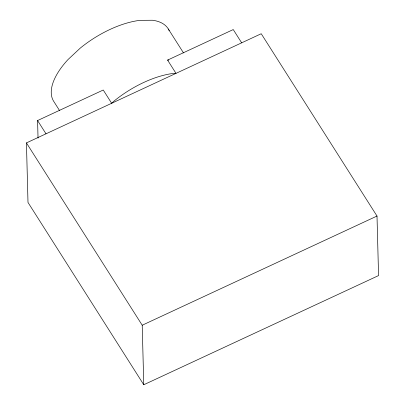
<?xml version="1.0" encoding="UTF-8"?>
<svg xmlns="http://www.w3.org/2000/svg" width="405" height="405" viewBox="0 0 405 405"><rect width="100%" height="100%" fill="white"/><g stroke="black" fill="none" stroke-linecap="round" stroke-linejoin="round"><path stroke-width="0.61" d="M38.04 138.095L37.579 120.548L103.245 90.016L111.664 103.275L113.967 101.128A67.772 31.732 -32.4 0 1 173.644 73.376L176.003 73.361L167.584 60.102L233.245 29.57L241.663 42.829M26.436 142.904L261.23 33.731L377.004 216.047L378.564 275.577L143.77 384.75L27.996 202.434L26.436 142.904L142.211 325.225L143.77 384.75M142.211 325.225L377.004 216.047M167.584 60.102L168.779 60.092M168.333 29.028L183.49 52.893M59.591 110.605L53.531 101.058A67.772 31.732 -32.4 0 1 68.075 59.494L80.286 48.089A67.772 31.732 -32.4 0 1 139.963 20.341L152.472 20.25A67.772 31.732 -32.4 0 1 169.158 30.603M37.579 120.548L46.003 133.807"/></g></svg>
